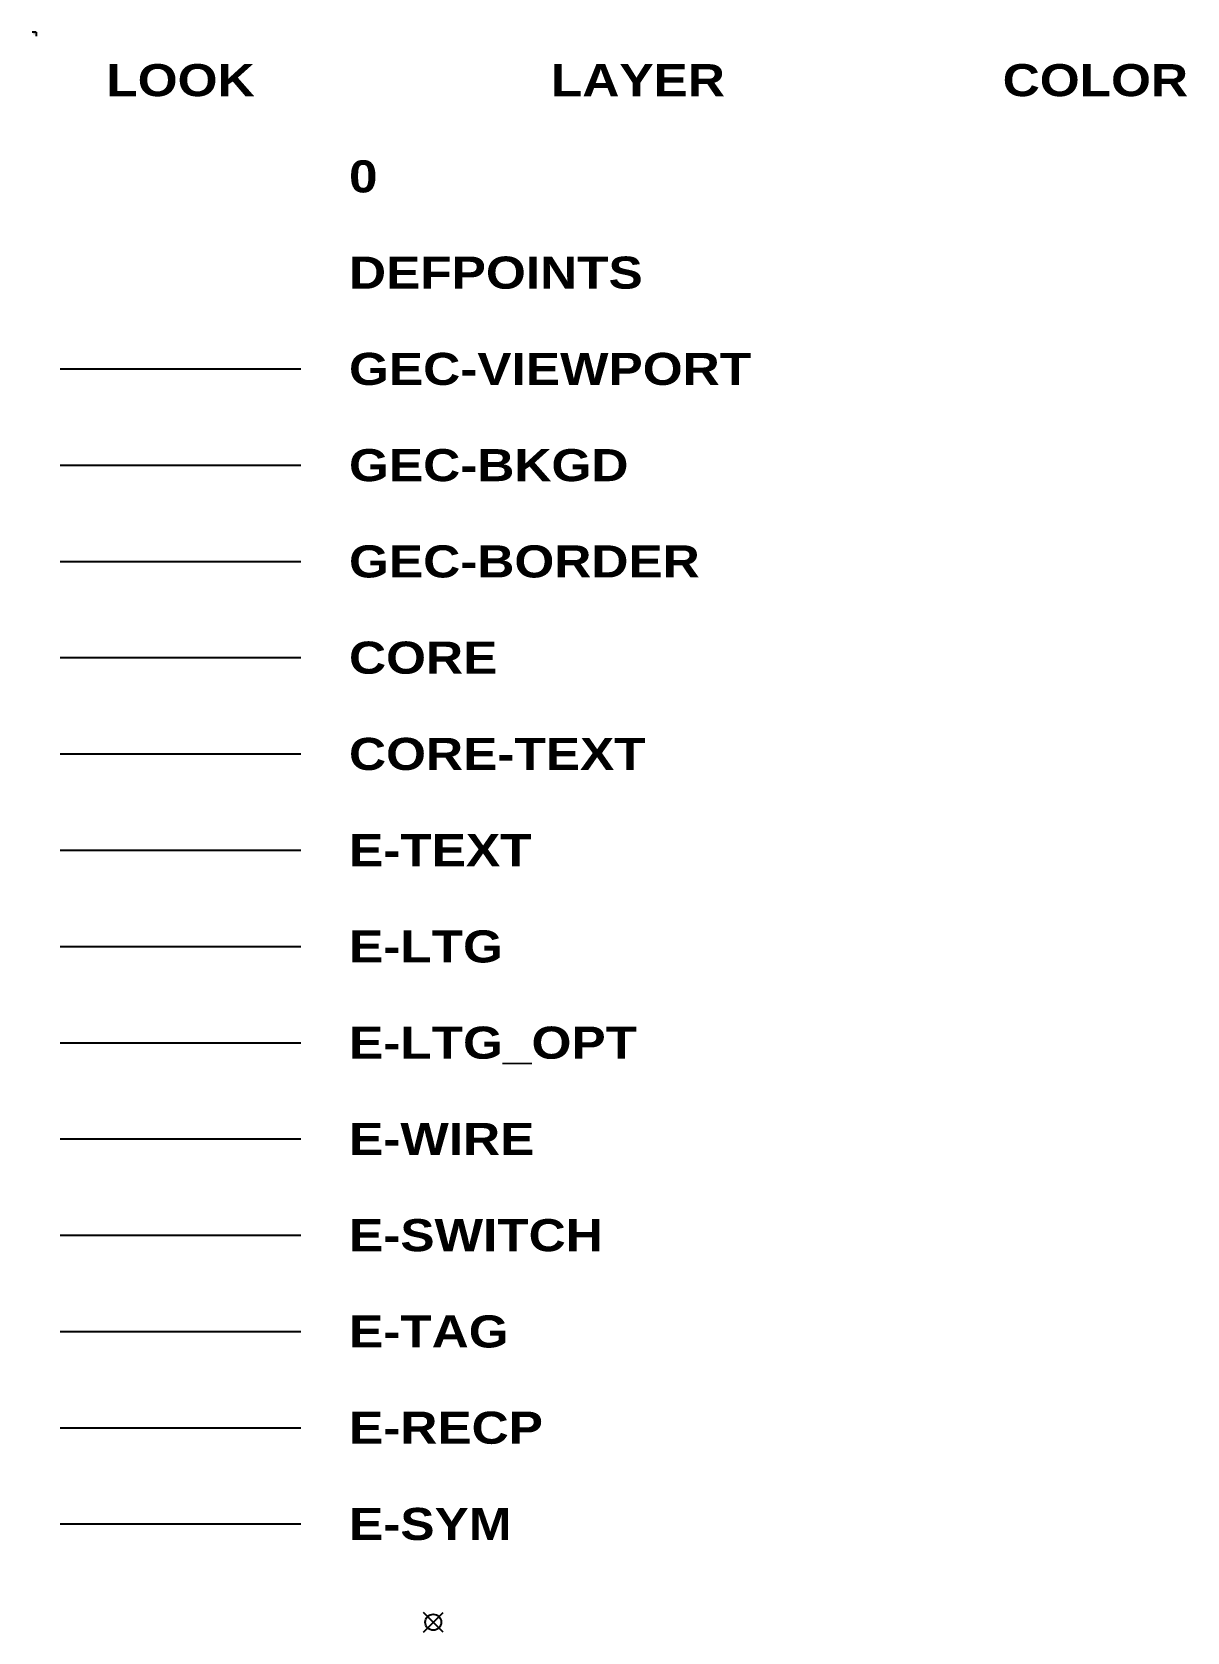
# Model space of a CAD drawing. Header units: inches. Extents: x -4243 to 9462, y -1700 to 6519.
# Drawn here: x -1 to 286.8, y -398.9 to 0 of the extents above; entities that cross this region are included whole.
import ezdxf
from ezdxf.enums import TextEntityAlignment as Align

# ---------------------------------------------------------------- set-up
doc = ezdxf.new("R2010")
doc.units = ezdxf.units.IN
doc.header["$MEASUREMENT"] = 0
for name, color, linetype, plot in [('CORE', 4, 'Continuous', False), ('CORE TEXT', 2, 'Continuous', False), ('GEC_VIEWPORT', 253, 'Continuous', False)]:
    doc.layers.add(name, color=color, linetype=linetype, plot=plot)
for name, color, linetype in [('E-TEXT', 2, 'Continuous'), ('E_LTG', 6, 'Continuous'), ('E_LTG_OPT', 253, 'Continuous'), ('E_RECP', 6, 'Continuous'), ('E_SWITCH', 6, 'Continuous'), ('E_SYM', 6, 'Continuous'), ('E_TAG', 2, 'Continuous'), ('E_WIRE', 4, 'Continuous'), ('GEC_BKGD', 8, 'Continuous'), ('GEC_BORDER', 2, 'Continuous'), ('PartRef', 4, 'Continuous')]:
    doc.layers.add(name, color=color, linetype=linetype)
doc.styles.add('Arial Black', font='ariblk.ttf')
doc.styles.add('shbd-text', font='arial.ttf')

# ---------------------------------------------------------------- blocks, each defined once
blk = doc.blocks.new('PartRefLts')
at = {"layer": 'PartRef'}
for p, q in [((0.0382, -0.0382), (-0.0382, 0.0382)), ((-0.0382, -0.0382), (0.0382, 0.0382))]:
    blk.add_line(p, q, dxfattribs=at)
blk.add_circle((0, 0), 0.0312, dxfattribs=at)

msp = doc.modelspace()

# ---------------------------------------------------------------- linework, layer by layer
at = {"layer": 'CORE'}
msp.add_line((6, -156), (66, -156), dxfattribs=at)
at = {"layer": 'CORE TEXT'}
msp.add_line((6, -180), (66, -180), dxfattribs=at)
at = {"layer": 'E-TEXT'}
msp.add_line((6, -204), (66, -204), dxfattribs=at)
at = {"layer": 'E_LTG'}
msp.add_line((6, -228), (66, -228), dxfattribs=at)
at = {"layer": 'E_LTG_OPT'}
msp.add_line((6, -252), (66, -252), dxfattribs=at)
at = {"layer": 'E_RECP'}
msp.add_line((6, -348), (66, -348), dxfattribs=at)
at = {"layer": 'E_SWITCH'}
msp.add_line((6, -300), (66, -300), dxfattribs=at)
at = {"layer": 'E_SYM'}
msp.add_line((6, -372), (66, -372), dxfattribs=at)
at = {"layer": 'E_TAG'}
msp.add_line((6, -324), (66, -324), dxfattribs=at)
at = {"layer": 'E_WIRE'}
msp.add_line((6, -276), (66, -276), dxfattribs=at)
msp.add_lwpolyline([(0, 0), (0, 0)], dxfattribs=at)
at = {"layer": 'GEC_BKGD'}
msp.add_line((6, -108), (66, -108), dxfattribs=at)
at = {"layer": 'GEC_BORDER'}
msp.add_line((6, -132), (66, -132), dxfattribs=at)
at = {"layer": 'GEC_VIEWPORT', "color": 6}
for q in [(-1, 0), (0, -1)]:
    msp.add_line((0, 0), q, dxfattribs=at)
at = {"layer": 'GEC_VIEWPORT'}
msp.add_line((6, -84), (66, -84), dxfattribs=at)

# ---------------------------------------------------------------- block references
at = {"layer": 'E_LTG', "xscale": 64, "yscale": 64, "zscale": 64}
msp.add_blockref('PartRefLts', (99, -396.5), dxfattribs=at)

# ---------------------------------------------------------------- texts
at = {"layer": 'E-TEXT', "style": 'Arial Black'}
for s, p in [('LOOK', (36, -12)), ('COLOR', (264, -12)), ('LAYER', (150, -12))]:
    msp.add_text(s, height=8, dxfattribs=at).set_placement(p, align=Align.MIDDLE)
for s, p in [('0', (78, -36)), ('DEFPOINTS', (78, -60)), ('GEC-VIEWPORT', (78, -84)), ('GEC-BKGD', (78, -108)), ('GEC-BORDER', (78, -132)), ('CORE', (78, -156)), ('CORE-TEXT', (78, -180)), ('E-TEXT', (78, -204)), ('E-LTG', (78, -228)), ('E-LTG_OPT', (78, -252)), ('E-WIRE', (78, -276)), ('E-SWITCH', (78, -300)), ('E-TAG', (78, -324)), ('E-RECP', (78, -348)), ('E-SYM', (78, -372))]:
    msp.add_text(s, height=8, dxfattribs=at).set_placement(p, align=Align.MIDDLE_LEFT)
at = {"layer": 'GEC_VIEWPORT', "color": 6, "insert": (-0.5, -0.5), "char_height": 0.25, "width": 1, "attachment_point": 5, "style": 'shbd-text'}
msp.add_mtext('0,0', dxfattribs=at)

doc.saveas('drawing.dxf')
